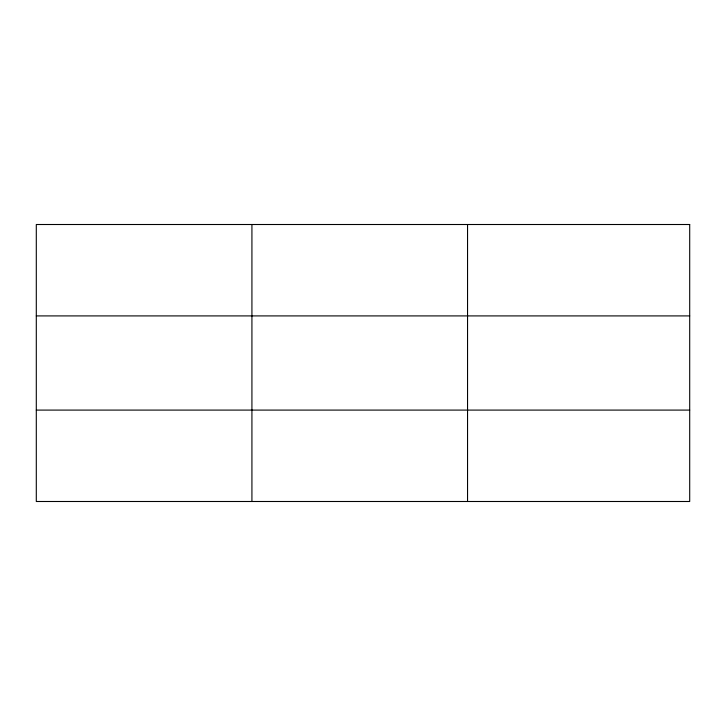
<?xml version="1.0" encoding="UTF-8"?>
<svg xmlns="http://www.w3.org/2000/svg" width="726" height="726" viewBox="0 0 726 726"><rect width="100%" height="100%" fill="white"/><g stroke="black" fill="none" stroke-linecap="round" stroke-linejoin="round"><path stroke-width="1.09" d="M251.922 224.506L251.922 501.494M467.544 224.506L467.544 501.494M36.3 315.91L689.7 315.91M36.3 410.09L689.7 410.09M689.7 224.506L689.7 501.494L36.3 501.494L36.3 224.506L689.7 224.506"/></g></svg>
